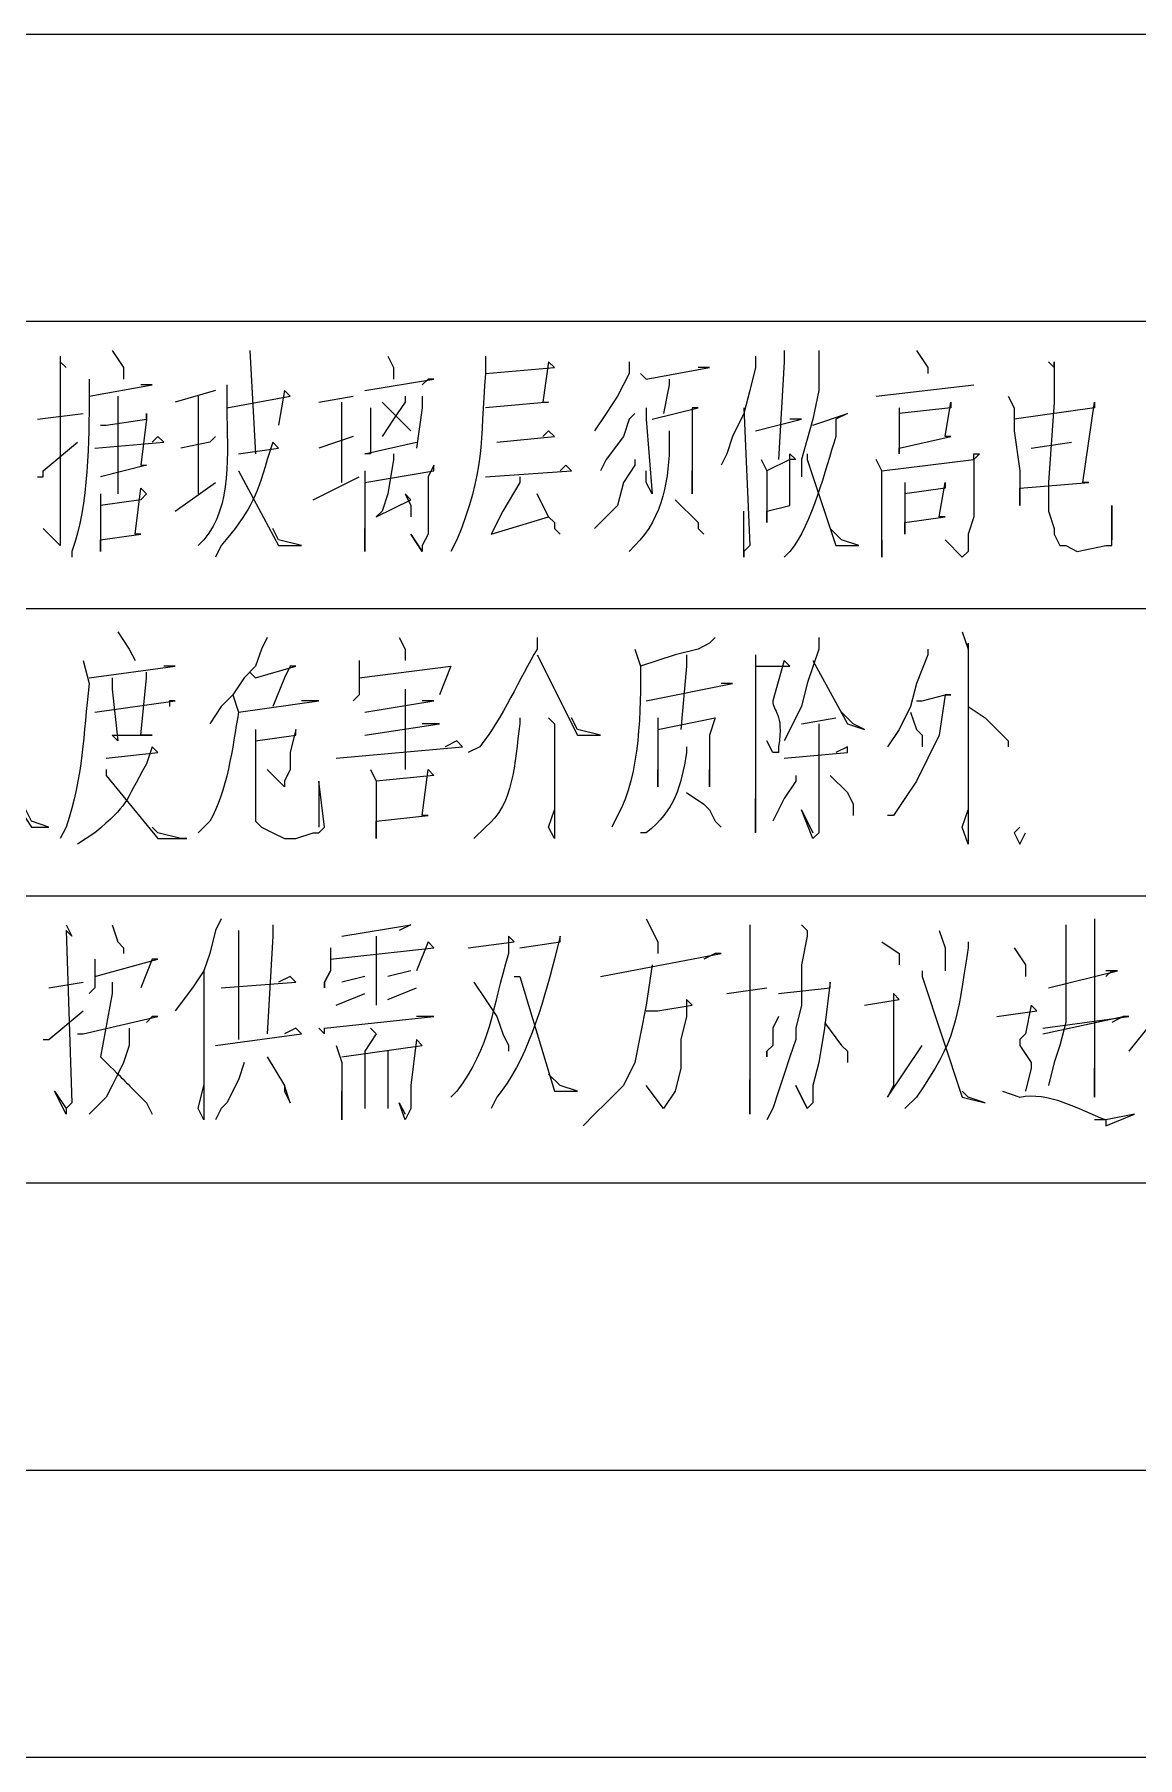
# Model space of a CAD drawing. Header units: millimetres. Extents: x 0 to 819, y 0 to 1152.
# Drawn here: x 603.8 to 638.4, y 968.2 to 1022.2 of the extents above; entities that cross this region are included whole.
import ezdxf

# ---------------------------------------------------------------- set-up
doc = ezdxf.new("R2010")
doc.units = ezdxf.units.MM
doc.layers.add('1', color=7, linetype='Continuous')

msp = doc.modelspace()

# ---------------------------------------------------------------- linework, layer by layer
at = {"layer": '1', "color": 0, "lineweight": 9}
for points in [[(819, 1022.181732), (569.34, 1022.181732)], [(819, 1013.181732), (569.34, 1013.181732)], [(604.62, 1012.101732), (604.62, 1011.921732), (604.8, 1011.741732), (604.62, 1011.921732), (604.62, 1006.161732), (604.08, 1006.701732)], [(606.24, 1012.281732), (606.6, 1011.741732), (606.6, 1011.381732)], [(610.56, 1012.281732), (610.74, 1009.041732)], [(614.88, 1012.101732), (615.06, 1011.741732), (615.06, 1011.381732)], [(626.4, 1012.101732), (626.4, 1011.741732), (626.22, 1011.021732), (626.04, 1010.301732), (625.68, 1009.581732), (625.5, 1009.041732), (625.32, 1008.681732)], [(627.3, 1012.281732), (627.3, 1011.921732), (627.12, 1008.861732)], [(628.38, 1012.281732), (628.38, 1011.921732), (628.38, 1011.021732), (628.2, 1010.121732), (627.84, 1008.861732), (627.84, 1008.321732)], [(631.44, 1012.281732), (631.8, 1011.741732), (631.8, 1011.561732)], [(617.94, 1011.561732), (620.1, 1011.741732), (619.92, 1011.921732), (619.74, 1010.661732), (619.92, 1010.661732), (617.94, 1010.481732)], [(622.44, 1011.921732), (622.44, 1011.561732), (622.08, 1010.841732), (621.72, 1010.301732), (621.36, 1009.761732)], [(622.8, 1011.561732), (622.98, 1011.381732), (622.98, 1011.381732), (624.96, 1011.741732), (624.78, 1011.741732), (624.6, 1011.741732)], [(635.58, 1011.921732), (635.76, 1011.741732), (635.76, 1011.921732), (635.76, 1010.661732), (635.58, 1008.141732), (635.58, 1007.241732), (635.76, 1006.701732), (635.76, 1006.521732), (635.94, 1006.161732), (636.12, 1006.161732), (636.48, 1005.981732), (637.38, 1006.161732), (637.56, 1006.161732), (637.56, 1006.341732), (637.56, 1007.421732), (637.56, 1006.341732)], [(605.52, 1010.841732), (607.5, 1011.201732), (607.14, 1011.201732)], [(609.48, 1011.021732), (608.22, 1010.661732)], [(609.84, 1010.481732), (611.82, 1010.841732), (611.64, 1011.021732), (611.46, 1009.941732)], [(614.16, 1011.021732), (616.32, 1011.381732), (616.14, 1011.381732), (615.96, 1011.201732)], [(623.7, 1011.381732), (623.7, 1011.201732), (623.52, 1010.301732)], [(630.18, 1010.841732), (633.24, 1011.201732)], [(606.42, 1010.841732), (606.42, 1010.661732), (606.42, 1007.781732)], [(608.94, 1010.841732), (608.94, 1007.781732)], [(612.72, 1010.661732), (613.8, 1010.841732)], [(613.44, 1008.141732), (613.44, 1010.661732)], [(614.34, 1010.481732), (614.34, 1010.301732), (614.34, 1009.041732), (614.16, 1009.041732), (615.78, 1009.401732)], [(615.42, 1010.841732), (615.42, 1010.661732), (615.06, 1010.121732), (614.7, 1009.581732)], [(614.7, 1010.661732), (615.42, 1009.941732), (615.42, 1009.941732), (615.6, 1009.761732)], [(615.96, 1010.841732), (615.96, 1010.481732), (615.78, 1009.221732)], [(622.98, 1010.481732), (622.98, 1010.121732), (623.16, 1007.781732), (622.98, 1008.141732), (622.98, 1008.501732)], [(623.16, 1010.121732), (624.6, 1010.481732), (624.42, 1010.481732), (624.42, 1008.321732), (624.42, 1007.781732), (624.42, 1008.141732), (624.42, 1008.501732)], [(626.04, 1010.481732), (626.22, 1006.161732), (626.04, 1005.981732), (626.04, 1005.801732), (626.04, 1006.161732), (626.04, 1007.241732)], [(630.9, 1010.481732), (630.9, 1010.121732), (630.9, 1009.041732), (630.9, 1009.221732), (632.52, 1009.581732), (632.34, 1009.581732), (632.52, 1010.661732), (632.52, 1010.481732), (630.9, 1010.301732)], [(634.32, 1010.841732), (634.5, 1010.481732), (634.5, 1009.761732), (634.68, 1008.501732), (634.68, 1008.501732), (634.68, 1007.421732), (634.68, 1007.961732), (636.84, 1008.141732), (636.66, 1008.141732), (637.02, 1010.661732), (637.02, 1010.481732), (634.5, 1010.121732)], [(603.9, 1010.121732), (605.34, 1010.301732)], [(605.88, 1009.941732), (605.88, 1009.941732), (606.06, 1009.941732), (607.32, 1010.121732), (607.32, 1010.301732), (607.32, 1010.121732), (607.14, 1008.681732), (607.32, 1008.681732), (605.88, 1008.321732)], [(622.62, 1010.301732), (622.44, 1010.121732), (622.26, 1009.581732), (621.72, 1008.861732), (621.54, 1008.501732)], [(626.4, 1009.761732), (627.84, 1010.121732), (627.66, 1010.121732), (627.48, 1010.121732)], [(628.2, 1009.941732), (629.28, 1010.301732), (629.28, 1010.301732), (628.92, 1010.121732)], [(603.9, 1008.321732), (604.08, 1008.321732), (604.08, 1008.501732), (605.16, 1009.401732)], [(605.7, 1009.221732), (607.86, 1009.401732), (607.68, 1009.581732), (607.5, 1009.401732)], [(609.48, 1009.581732), (609.3, 1009.401732), (608.4, 1009.221732)], [(613.8, 1009.581732), (612.72, 1009.221732)], [(618.3, 1009.401732), (620.1, 1009.581732), (619.92, 1009.761732), (619.74, 1009.581732)], [(635.04, 1009.221732), (636.3, 1009.401732)], [(615.06, 1009.041732), (615.06, 1008.861732), (614.88, 1007.781732), (614.7, 1007.241732), (614.52, 1007.061732), (615.6, 1007.601732), (615.42, 1007.781732), (615.6, 1007.421732), (615.6, 1007.061732)], [(622.62, 1008.861732), (622.62, 1008.681732), (622.26, 1008.141732), (622.08, 1007.421732), (621.72, 1007.061732), (621.36, 1006.701732)], [(626.58, 1008.861732), (626.58, 1008.861732), (626.76, 1008.501732), (626.76, 1006.881732), (626.76, 1007.061732), (626.76, 1007.241732), (627.48, 1007.421732), (627.48, 1007.421732), (627.48, 1009.041732), (627.66, 1008.861732), (627.48, 1008.861732), (626.76, 1008.501732)], [(628.02, 1009.041732), (628.02, 1008.861732), (628.92, 1006.161732), (629.64, 1006.161732), (629.1, 1006.341732), (628.74, 1006.701732)], [(630.36, 1006.341732), (630.36, 1005.981732), (630.36, 1005.801732), (630.36, 1007.781732), (630.36, 1008.501732), (630.18, 1008.861732)], [(630.36, 1008.501732), (631.8, 1008.681732), (633.24, 1008.861732), (633.24, 1009.041732), (633.42, 1009.041732), (633.24, 1008.861732), (633.24, 1007.061732), (633.06, 1006.521732), (633.06, 1005.981732), (632.88, 1005.801732), (632.34, 1006.341732)], [(610.2, 1008.501732), (610.2, 1008.501732), (611.46, 1006.161732), (612.18, 1006.161732), (611.46, 1006.341732), (611.28, 1006.701732)], [(612.54, 1007.601732), (613.98, 1008.321732)], [(614.16, 1008.141732), (616.32, 1008.501732), (616.32, 1008.681732), (616.14, 1008.321732), (616.14, 1007.241732), (616.14, 1006.521732), (615.96, 1006.161732), (615.96, 1005.981732), (615.6, 1006.521732), (615.96, 1005.981732)], [(614.16, 1008.501732), (614.16, 1005.981732), (614.16, 1006.161732), (614.16, 1006.701732)], [(617.94, 1008.321732), (620.64, 1008.501732), (620.46, 1008.681732), (620.28, 1008.501732)], [(619.02, 1008.321732), (619.02, 1008.141732), (618.48, 1007.241732), (618.12, 1006.521732), (618.12, 1006.521732), (619.92, 1007.061732), (619.56, 1007.781732)], [(605.88, 1007.781732), (605.88, 1007.421732), (605.88, 1005.981732), (605.88, 1006.161732), (605.88, 1006.341732), (607.14, 1006.521732), (606.96, 1006.521732), (607.14, 1007.961732), (607.32, 1007.781732), (607.14, 1007.601732), (605.88, 1007.421732)], [(608.22, 1007.241732), (609.48, 1008.141732)], [(631.08, 1008.141732), (631.08, 1007.781732), (631.08, 1006.521732), (631.08, 1006.881732), (631.08, 1006.881732), (632.34, 1007.061732), (632.16, 1007.061732), (632.34, 1008.141732), (632.34, 1007.961732), (631.08, 1007.781732)], [(623.88, 1007.601732), (624.6, 1006.881732), (624.6, 1006.701732), (624.78, 1006.521732)], [(619.92, 1007.061732), (620.1, 1006.881732), (620.1, 1006.701732), (620.28, 1006.521732)], [(819, 1004.181732), (569.34, 1004.181732)], [(606.42, 1003.461732), (606.78, 1002.921732), (606.96, 1002.561732)], [(632.88, 1003.461732), (633.06, 1002.921732), (633.06, 1003.101732), (633.06, 996.801732), (632.88, 997.341732), (633.06, 997.881732)], [(611.1, 1003.281732), (610.92, 1002.921732), (610.74, 1002.381732), (610.38, 1002.021732), (610.02, 1001.481732), (609.66, 1001.121732), (609.3, 1000.581732)], [(615.24, 1003.281732), (615.42, 1002.921732), (615.42, 1002.741732), (615.42, 1002.561732)], [(625.14, 1003.281732), (624.96, 1003.101732), (624.6, 1002.921732), (623.88, 1002.741732), (622.8, 1002.381732)], [(628.38, 1003.281732), (628.38, 1002.921732), (628.02, 1001.841732), (627.84, 1001.121732), (627.3, 1000.041732)], [(631.8, 1002.921732), (631.8, 1002.741732), (631.44, 1001.841732), (631.26, 1001.121732), (630.9, 1000.401732), (630.54, 999.861732)], [(605.52, 1002.021732), (608.22, 1002.381732), (608.04, 1002.381732), (607.86, 1002.381732)], [(610.56, 1002.201732), (610.74, 1002.021732), (612, 1002.381732), (611.82, 1002.381732), (611.64, 1002.021732), (611.28, 1001.121732)], [(613.98, 1002.561732), (613.98, 1001.661732), (613.98, 1001.481732), (613.8, 1001.301732)], [(613.98, 1002.021732), (616.86, 1002.381732), (616.86, 1002.381732), (616.5, 1001.481732)], [(619.56, 1002.741732), (620.82, 1000.221732), (621.54, 1000.221732), (620.82, 1000.401732), (620.64, 1000.761732)], [(624.24, 1002.741732), (624.24, 1002.381732), (624.06, 1000.401732)], [(626.4, 1002.741732), (626.4, 1002.201732), (626.4, 997.161732), (626.4, 997.521732), (626.4, 998.241732)], [(628.2, 1002.561732), (629.28, 1000.581732), (629.82, 1000.401732), (629.46, 1000.581732), (629.1, 1000.941732)], [(606.24, 1002.021732), (606.24, 1001.661732), (606.42, 1000.041732), (606.24, 1000.221732), (607.5, 1000.221732), (607.14, 1000.221732), (607.32, 1002.021732), (607.32, 1002.201732)], [(622.98, 1001.301732), (625.68, 1001.841732), (625.5, 1001.841732), (625.32, 1001.841732)], [(605.7, 1000.941732), (608.22, 1001.301732), (608.04, 1001.301732), (608.04, 1001.121732)], [(610.2, 1000.941732), (612.72, 1001.301732), (612.54, 1001.301732), (612.18, 1001.301732)], [(614.16, 1000.941732), (616.32, 1001.301732), (616.14, 1001.301732), (615.96, 1001.301732)], [(615.42, 1001.661732), (615.42, 999.141732)], [(631.44, 1001.301732), (631.62, 1001.301732), (632.34, 1001.481732), (632.52, 1001.481732), (632.34, 1001.481732), (632.16, 1000.221732), (631.44, 998.781732), (631.08, 998.241732), (631.08, 998.241732), (630.72, 997.701732), (630.54, 997.701732)], [(619.92, 1000.761732), (620.1, 1000.581732), (620.1, 996.981732), (619.92, 997.341732), (620.1, 997.881732)], [(623.34, 1000.761732), (623.34, 1000.401732), (623.34, 998.601732), (623.34, 999.141732)], [(623.34, 1000.401732), (625.14, 1000.761732), (625.14, 1000.761732), (624.96, 1000.221732), (624.96, 998.961732), (624.96, 998.601732), (624.96, 998.781732), (624.96, 999.141732)], [(627.84, 1000.581732), (628.92, 1000.761732)], [(631.26, 1000.941732), (631.44, 1000.401732), (631.62, 1000.221732), (631.62, 999.861732)], [(633.06, 1001.121732), (633.6, 1000.761732), (634.32, 1000.041732), (634.32, 999.861732)], [(602.28, 1000.581732), (602.82, 999.141732), (603.36, 997.881732), (603.72, 997.341732), (604.26, 997.341732), (603.72, 997.521732), (603.54, 997.881732)], [(610.74, 1000.401732), (610.74, 997.881732), (610.74, 997.521732), (610.92, 997.341732), (611.28, 997.161732), (611.28, 997.161732), (611.64, 996.981732), (612, 996.981732), (612.54, 997.161732), (612.72, 997.161732), (612.9, 997.341732), (612.72, 998.781732), (612.72, 997.341732)], [(610.74, 1000.041732), (612, 1000.221732), (612, 1000.401732), (611.82, 999.681732), (611.82, 999.141732), (611.64, 998.781732), (611.64, 998.601732), (611.1, 999.141732), (611.64, 998.601732)], [(614.16, 1000.221732), (616.5, 1000.581732), (616.32, 1000.581732), (615.96, 1000.581732)], [(628.38, 1000.581732), (628.38, 997.521732), (628.38, 997.161732), (628.2, 996.981732), (627.84, 997.881732), (628.2, 997.161732)], [(613.26, 999.501732), (617.22, 999.861732), (617.04, 1000.041732), (616.68, 999.861732)], [(627.3, 999.501732), (629.28, 999.681732), (629.28, 999.861732), (628.92, 999.681732)], [(606.06, 999.141732), (606.06, 998.961732), (607.68, 996.981732), (608.58, 996.981732), (608.4, 996.981732), (607.68, 997.161732), (607.5, 997.341732)], [(614.34, 999.141732), (614.52, 998.781732), (614.52, 996.981732), (614.52, 997.521732), (616.14, 997.701732), (615.96, 997.701732), (616.14, 999.141732), (616.32, 998.961732), (614.52, 998.781732)], [(627.66, 998.961732), (627.66, 998.781732), (627.3, 998.241732), (627.12, 997.881732), (626.94, 997.521732)], [(628.74, 998.961732), (629.28, 998.421732), (629.46, 998.061732), (629.46, 997.701732)], [(624.24, 998.421732), (624.78, 998.061732), (624.96, 997.881732), (625.14, 997.521732), (625.32, 997.341732)], [(634.68, 997.341732), (634.5, 997.161732), (634.68, 996.801732), (634.86, 997.161732)], [(819, 995.181732), (569.34, 995.181732)], [(604.8, 994.281732), (604.98, 993.921732), (604.8, 994.101732), (604.98, 988.701732), (604.8, 988.521732), (604.8, 988.341732), (604.44, 989.061732), (604.8, 988.521732)], [(606.24, 994.281732), (606.42, 993.741732), (606.6, 993.561732), (606.6, 993.381732)], [(609.66, 994.461732), (609.48, 994.101732), (609.3, 993.381732), (609.12, 992.841732), (608.76, 992.301732), (608.22, 991.581732)], [(611.28, 994.281732), (611.28, 993.921732), (611.1, 990.861732)], [(613.44, 993.921732), (615.6, 994.281732), (615.6, 994.281732), (615.24, 994.101732)], [(622.98, 994.461732), (623.34, 993.741732), (623.34, 993.381732)], [(626.22, 994.281732), (626.22, 993.921732), (626.22, 993.921732), (626.22, 988.341732), (626.22, 988.521732), (626.22, 989.421732)], [(627.84, 994.281732), (628.02, 994.101732), (628.02, 993.921732), (627.84, 993.021732), (627.84, 992.301732), (627.84, 991.761732), (627.66, 991.041732), (627.66, 990.681732), (627.48, 990.141732), (627.3, 989.601732), (627.12, 989.061732), (626.94, 988.521732), (626.76, 988.161732)], [(636.12, 994.281732), (636.12, 991.221732), (635.94, 990.501732), (635.76, 989.961732), (635.58, 989.241732)], [(637.02, 994.461732), (637.02, 994.101732), (637.02, 989.241732), (637.02, 988.881732), (637.02, 989.241732), (637.02, 989.781732)], [(610.2, 994.101732), (610.2, 993.741732), (610.2, 990.681732)], [(613.08, 993.201732), (616.32, 993.561732), (616.14, 993.741732), (615.78, 992.841732)], [(614.52, 993.921732), (614.52, 991.761732)], [(630.36, 993.741732), (630.9, 993.381732), (630.9, 993.201732), (630.9, 993.021732)], [(632.16, 994.101732), (632.34, 993.561732), (632.34, 993.201732), (632.34, 992.841732)], [(605.7, 993.201732), (605.7, 992.661732), (605.7, 992.301732), (605.52, 992.121732), (605.52, 992.121732)], [(605.7, 992.661732), (607.68, 993.201732), (607.5, 993.201732), (607.14, 992.301732)], [(613.08, 993.561732), (613.08, 993.201732), (613.08, 992.841732), (612.9, 992.481732), (612.9, 992.301732), (612.9, 992.481732), (613.08, 992.841732)], [(621.54, 992.661732), (625.32, 993.381732), (625.14, 993.381732), (624.78, 993.201732)], [(634.5, 993.561732), (634.86, 993.021732)], [(609.12, 992.841732), (609.12, 988.161732), (608.94, 988.521732), (609.12, 989.241732)], [(609.66, 992.301732), (612, 992.481732), (611.82, 992.661732), (611.46, 992.481732)], [(614.16, 992.661732), (613.44, 992.481732)], [(615.6, 992.841732), (614.88, 992.661732)], [(618.84, 992.661732), (619.02, 992.661732), (620.1, 989.061732), (620.82, 989.061732), (620.28, 989.241732), (619.92, 989.601732)], [(623.16, 993.021732), (622.98, 991.761732), (622.8, 990.861732), (622.62, 989.961732), (622.26, 989.241732), (621.72, 988.701732), (621.36, 988.341732), (621, 987.981732)], [(631.62, 992.841732), (631.62, 992.661732), (632.88, 988.881732), (633.6, 988.701732), (633.06, 988.881732), (632.88, 989.061732)], [(634.86, 993.021732), (634.86, 992.661732)], [(635.58, 992.301732), (637.74, 992.841732), (637.56, 992.841732), (637.38, 992.661732)], [(635.58, 992.301732), (637.74, 992.841732), (637.56, 992.841732), (637.74, 992.841732), (637.38, 992.841732)], [(640.08, 992.841732), (639.72, 992.301732), (639.36, 991.761732), (638.82, 991.221732), (638.1, 990.321732)], [(604.26, 992.301732), (605.34, 992.481732)], [(613.26, 991.761732), (614.16, 992.121732)], [(614.88, 991.941732), (615.78, 992.301732)], [(617.58, 992.481732), (617.94, 991.941732), (618.3, 991.401732), (618.48, 990.861732), (618.66, 990.501732), (618.66, 990.321732)], [(625.5, 992.121732), (626.76, 992.301732)], [(627.12, 992.121732), (628.74, 992.301732), (628.74, 992.481732), (628.56, 991.041732), (628.38, 989.961732), (628.2, 989.241732), (628.2, 988.701732), (628.02, 988.521732), (627.66, 989.241732), (628.02, 988.521732), (628.2, 988.701732)], [(629.82, 991.761732), (630.9, 991.941732), (630.72, 992.121732), (630.72, 989.241732), (630.54, 988.881732), (631.62, 990.501732)], [(604.08, 990.681732), (604.26, 990.681732), (605.34, 991.581732)], [(622.98, 991.581732), (623.34, 991.581732), (624.42, 991.761732), (624.24, 991.941732), (624.24, 991.401732), (624.06, 990.681732), (624.06, 989.781732), (623.88, 989.061732), (623.52, 988.521732), (622.98, 989.241732)], [(633.96, 991.401732), (635.22, 991.581732), (635.04, 991.761732), (634.86, 990.861732), (634.68, 990.681732), (634.68, 990.501732), (635.04, 989.961732), (635.04, 989.781732), (634.86, 989.061732)], [(605.16, 990.861732), (605.34, 990.861732), (605.34, 990.861732), (607.68, 991.401732), (607.5, 991.401732), (607.32, 991.221732)], [(606.78, 991.041732), (606.78, 990.501732), (606.6, 989.961732), (606.42, 989.601732), (606.24, 989.241732), (606.06, 988.881732), (605.7, 988.521732), (605.52, 988.341732)], [(609.48, 990.501732), (612.18, 990.861732), (612, 991.041732), (611.64, 990.861732)], [(612.72, 991.041732), (612.9, 990.861732), (612.9, 991.041732), (616.32, 991.401732), (616.14, 991.401732), (615.78, 991.401732)], [(614.34, 991.041732), (614.52, 990.861732), (614.16, 990.321732), (614.16, 988.521732)], [(627.12, 991.401732), (626.94, 991.041732), (626.94, 990.501732), (626.76, 990.321732), (626.76, 990.141732), (626.76, 990.321732), (626.94, 990.501732)], [(628.56, 991.221732), (629.1, 990.501732), (629.28, 990.321732), (629.28, 989.961732)], [(635.4, 990.861732), (637.92, 991.401732), (637.92, 991.401732), (637.56, 991.221732)], [(635.4, 991.041732), (638.1, 991.401732), (637.92, 991.401732)], [(613.26, 990.501732), (613.44, 989.961732), (613.44, 988.161732), (613.44, 989.061732)], [(613.44, 990.141732), (615.96, 990.501732), (615.78, 990.681732), (615.6, 989.241732), (615.6, 988.521732), (615.42, 988.161732), (615.24, 988.701732), (615.24, 988.701732), (615.42, 988.341732)], [(610.38, 989.961732), (610.2, 989.421732), (609.84, 988.701732), (609.66, 988.521732), (609.48, 988.161732)], [(611.1, 990.141732), (611.64, 989.241732), (611.64, 989.061732), (611.82, 988.701732), (611.64, 989.241732)], [(614.88, 990.321732), (614.88, 988.521732)], [(819, 977.181732), (569.34, 977.181732)], [(819, 968.181732), (569.34, 968.181732)]]:
    msp.add_lwpolyline(points, dxfattribs=at)
at = {"layer": '1', "color": 0, "lineweight": 18}
msp.add_lwpolyline([(819, 986.181732), (569.34, 986.181732)], dxfattribs=at)
at = {"layer": '1', "color": 0, "lineweight": 9}
for points, knots in [([(617.94, 1012.101732), (617.94, 1012.101732), (617.94, 1011.561732), (617.94, 1011.561732), (617.76, 1009.401732), (617.94, 1008.501732), (617.04, 1006.341732), (617.04, 1006.341732), (616.86, 1005.981732), (616.86, 1005.981732)], [0, 0, 0, 0, 1, 1, 1, 2, 2, 2, 3, 3, 3, 3]), ([(605.52, 1011.381732), (605.52, 1011.381732), (605.52, 1010.841732), (605.52, 1010.841732), (605.52, 1009.581732), (605.52, 1007.421732), (604.98, 1005.981732), (604.98, 1005.981732), (604.98, 1005.801732), (604.98, 1005.801732)], [0, 0, 0, 0, 1, 1, 1, 2, 2, 2, 3, 3, 3, 3]), ([(609.84, 1011.201732), (609.84, 1011.201732), (609.84, 1010.481732), (609.84, 1010.481732), (609.84, 1009.041732), (610.02, 1007.421732), (609.12, 1006.341732), (609.12, 1006.341732), (608.94, 1006.161732), (608.94, 1006.161732)], [0, 0, 0, 0, 1, 1, 1, 2, 2, 2, 3, 3, 3, 3]), ([(628.92, 1010.121732), (628.92, 1010.121732), (628.92, 1009.581732), (628.92, 1009.581732), (628.56, 1008.501732), (628.2, 1006.881732), (627.48, 1005.981732), (627.48, 1005.981732), (627.3, 1005.801732), (627.3, 1005.801732)], [0, 0, 0, 0, 1, 1, 1, 2, 2, 2, 3, 3, 3, 3]), ([(610.2, 1009.041732), (610.2, 1009.041732), (611.46, 1009.221732), (611.46, 1009.221732), (611.46, 1009.221732), (611.28, 1009.401732), (611.28, 1009.401732), (611.28, 1009.401732), (611.1, 1008.861732), (611.1, 1008.861732), (610.74, 1007.601732), (610.56, 1007.241732), (609.66, 1006.161732), (609.66, 1006.161732), (609.48, 1005.801732), (609.48, 1005.801732)], [0, 0, 0, 0, 1, 1, 1, 2, 2, 2, 3, 3, 3, 4, 4, 4, 5, 5, 5, 5]), ([(623.7, 1009.761732), (623.7, 1009.761732), (623.7, 1009.401732), (623.7, 1009.401732), (623.7, 1009.401732), (623.7, 1009.401732), (623.7, 1009.401732), (623.7, 1008.321732), (623.52, 1007.061732), (622.62, 1006.161732), (622.62, 1006.161732), (622.44, 1005.981732), (622.44, 1005.981732)], [0, 0, 0, 0, 1, 1, 1, 2, 2, 2, 3, 3, 3, 4, 4, 4, 4]), ([(619.56, 1003.281732), (619.56, 1003.281732), (619.56, 1002.921732), (619.56, 1002.921732), (619.02, 1002.021732), (618.48, 1000.761732), (617.76, 999.861732), (617.76, 999.861732), (617.4, 999.681732), (617.4, 999.681732)], [0, 0, 0, 0, 1, 1, 1, 2, 2, 2, 3, 3, 3, 3]), ([(622.62, 1002.921732), (622.62, 1002.921732), (622.8, 1002.381732), (622.8, 1002.381732), (622.8, 1001.121732), (622.8, 998.961732), (622.08, 997.701732), (622.08, 997.701732), (621.9, 997.341732), (621.9, 997.341732)], [0, 0, 0, 0, 1, 1, 1, 2, 2, 2, 3, 3, 3, 3]), ([(605.34, 1002.561732), (605.34, 1002.561732), (605.52, 1001.841732), (605.52, 1001.841732), (605.34, 1000.221732), (605.34, 998.961732), (604.8, 997.341732), (604.8, 997.341732), (604.62, 996.981732), (604.62, 996.981732)], [0, 0, 0, 0, 1, 1, 1, 2, 2, 2, 3, 3, 3, 3]), ([(626.4, 1002.381732), (626.4, 1002.381732), (627.48, 1002.381732), (627.48, 1002.381732), (627.48, 1002.381732), (627.3, 1002.561732), (627.3, 1002.561732), (627.3, 1002.561732), (626.94, 1001.301732), (626.94, 1001.301732), (626.94, 1000.941732), (627.3, 1000.941732), (627.12, 999.861732), (627.12, 999.861732), (627.12, 999.681732), (627.12, 999.681732), (627.12, 999.681732), (626.94, 999.681732), (626.94, 999.681732), (626.94, 999.681732), (626.76, 1000.041732), (626.76, 1000.041732)], [0, 0, 0, 0, 1, 1, 1, 2, 2, 2, 3, 3, 3, 4, 4, 4, 5, 5, 5, 6, 6, 6, 7, 7, 7, 7]), ([(610.02, 1001.481732), (610.02, 1001.481732), (610.2, 1000.941732), (610.2, 1000.941732), (610.02, 999.861732), (609.84, 998.421732), (609.3, 997.521732), (609.3, 997.521732), (608.94, 997.161732), (608.94, 997.161732)], [0, 0, 0, 0, 1, 1, 1, 2, 2, 2, 3, 3, 3, 3]), ([(619.02, 1000.761732), (619.02, 1000.761732), (619.02, 1000.581732), (619.02, 1000.581732), (618.84, 999.321732), (618.84, 998.061732), (617.94, 997.341732), (617.94, 997.341732), (617.58, 996.981732), (617.58, 996.981732)], [0, 0, 0, 0, 1, 1, 1, 2, 2, 2, 3, 3, 3, 3]), ([(606.06, 999.501732), (606.06, 999.501732), (607.68, 999.681732), (607.68, 999.681732), (607.68, 999.681732), (607.5, 999.861732), (607.5, 999.861732), (607.5, 999.861732), (607.32, 999.321732), (607.32, 999.321732), (606.6, 998.061732), (606.78, 998.061732), (605.7, 997.161732), (605.7, 997.161732), (605.16, 996.801732), (605.16, 996.801732)], [0, 0, 0, 0, 1, 1, 1, 2, 2, 2, 3, 3, 3, 4, 4, 4, 5, 5, 5, 5]), ([(624.24, 999.861732), (624.24, 999.861732), (624.24, 999.681732), (624.24, 999.681732), (624.06, 998.601732), (623.88, 997.881732), (622.98, 997.161732), (622.98, 997.161732), (622.8, 997.161732), (622.8, 997.161732)], [0, 0, 0, 0, 1, 1, 1, 2, 2, 2, 3, 3, 3, 3]), ([(617.4, 993.561732), (617.4, 993.561732), (618.84, 993.741732), (618.84, 993.741732), (618.84, 993.741732), (618.66, 993.921732), (618.66, 993.921732), (618.66, 993.921732), (618.66, 993.381732), (618.66, 993.381732), (618.12, 991.581732), (618.12, 990.501732), (617.04, 989.061732), (617.04, 989.061732), (616.86, 988.881732), (616.86, 988.881732)], [0, 0, 0, 0, 1, 1, 1, 2, 2, 2, 3, 3, 3, 4, 4, 4, 5, 5, 5, 5]), ([(619.02, 993.561732), (619.02, 993.561732), (620.28, 993.741732), (620.28, 993.741732), (620.28, 993.741732), (620.28, 993.921732), (620.28, 993.921732), (620.28, 993.921732), (620.1, 993.201732), (620.1, 993.201732), (619.74, 991.761732), (619.2, 989.961732), (618.3, 988.881732), (618.3, 988.881732), (618.12, 988.521732), (618.12, 988.521732)], [0, 0, 0, 0, 1, 1, 1, 2, 2, 2, 3, 3, 3, 4, 4, 4, 5, 5, 5, 5]), ([(633.06, 993.741732), (633.06, 993.741732), (633.06, 993.561732), (633.06, 993.561732), (632.7, 991.221732), (632.7, 990.681732), (631.44, 988.881732), (631.44, 988.881732), (631.08, 988.521732), (631.08, 988.521732)], [0, 0, 0, 0, 1, 1, 1, 2, 2, 2, 3, 3, 3, 3]), ([(606.24, 992.481732), (606.24, 992.481732), (606.24, 992.121732), (606.24, 992.121732), (606.24, 992.121732), (605.88, 990.141732), (605.88, 990.141732), (605.88, 990.141732), (606.06, 989.961732), (606.06, 989.961732), (606.78, 989.241732), (606.6, 989.421732), (607.32, 988.701732), (607.32, 988.701732), (607.5, 988.341732), (607.5, 988.341732)], [0, 0, 0, 0, 1, 1, 1, 2, 2, 2, 3, 3, 3, 4, 4, 4, 5, 5, 5, 5]), ([(634.14, 989.061732), (634.14, 989.061732), (634.68, 988.881732), (634.68, 988.881732), (635.58, 989.061732), (636.48, 988.521732), (637.38, 988.161732), (637.38, 988.161732), (637.38, 987.981732), (637.38, 987.981732), (637.38, 987.981732), (638.28, 988.341732), (638.28, 988.341732), (638.28, 988.341732), (637.38, 988.161732), (637.38, 988.161732), (637.38, 988.161732), (637.02, 988.161732), (637.02, 988.161732)], [0, 0, 0, 0, 1, 1, 1, 2, 2, 2, 3, 3, 3, 4, 4, 4, 5, 5, 5, 6, 6, 6, 6])]:
    msp.add_open_spline(points, degree=3, knots=knots, dxfattribs=at)

doc.saveas('drawing.dxf')
